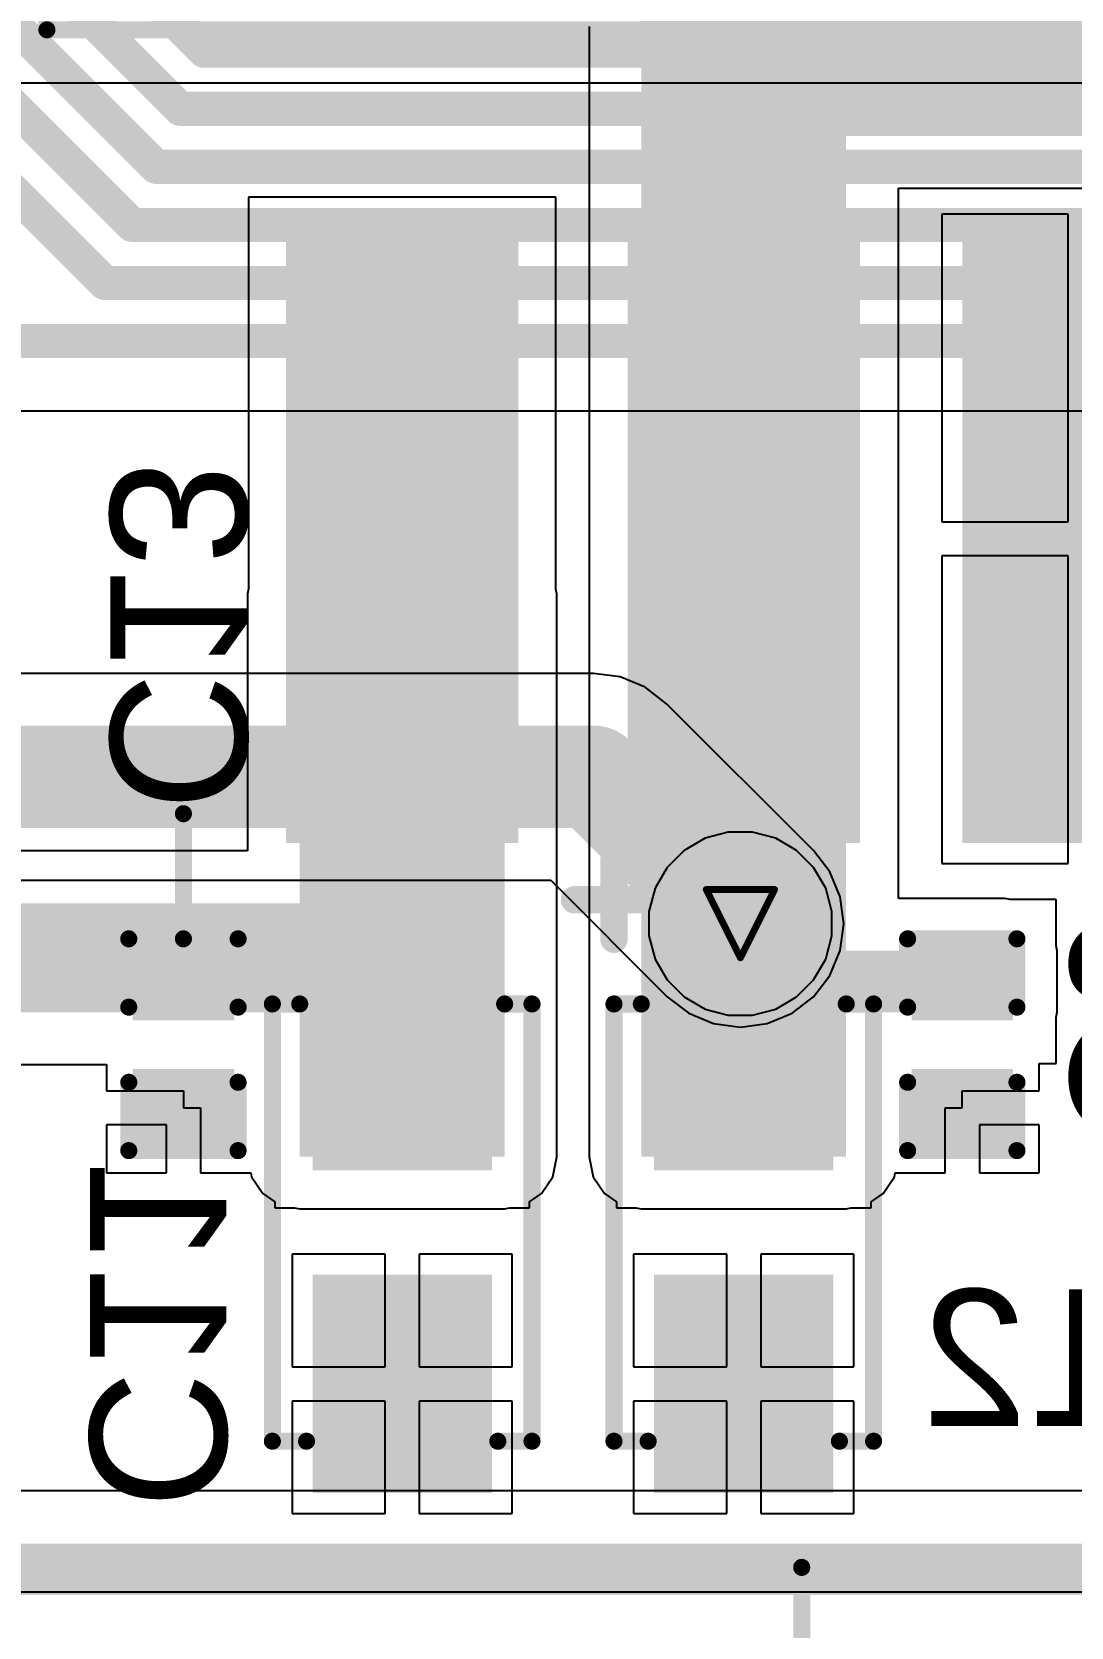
# Model space of a CAD drawing. Header units: inches. Extents: x -21 to 276, y -5 to 220.
# Drawn here: x 22.35 to 30.08, y 35.84 to 47.7 of the extents above; entities that cross this region are included whole.
import ezdxf

# ---------------------------------------------------------------- set-up
doc = ezdxf.new("R2010")
doc.units = ezdxf.units.IN
for name, color, linetype in [('Bottom Layer', 5, 'Continuous'), ('Bottom Overlay', 54, 'Continuous'), ('Bottom Paste', 16, 'Continuous'), ('Bottom Solder', 6, 'Continuous'), ('Drill Drawing', 1, 'Continuous'), ('Ground', 16, 'Continuous'), ('Power + Signal', 76, 'Continuous'), ('Top Layer', 1, 'Continuous'), ('Top Solder', 216, 'Continuous'), ('Via Holes', 16, 'Continuous')]:
    doc.layers.add(name, color=color, linetype=linetype)
doc.styles.add('Arial', font='', dxfattribs={"height": 0.2})
doc.styles.get('Arial').set_extended_font_data('Arial')

# ---------------------------------------------------------------- blocks, each defined once
blk = doc.blocks.new('C____A_B_21')
at = {"layer": 'Bottom Layer'}
for points in [[(-1.90999999, 0.56500014), (-0.4900002899999999, 0.56500014), (-0.4900002899999999, -0.56500014), (-1.90999999, -0.56500014)], [(0.4900002899999999, 0.56500014), (1.90999999, 0.56500014), (1.90999999, -0.56500014), (0.4900002899999999, -0.56500014)]]:
    blk.add_hatch(color=5, dxfattribs=at).paths.add_polyline_path(points)
at = {"layer": 'Bottom Paste'}
for points in [[(-1.90999999, 0.56500014), (-0.4900002899999999, 0.56500014), (-0.4900002899999999, -0.56500014), (-1.90999999, -0.56500014)], [(0.4900002899999999, 0.56500014), (1.90999999, 0.56500014), (1.90999999, -0.56500014), (0.4900002899999999, -0.56500014)]]:
    blk.add_hatch(color=16, dxfattribs=at).paths.add_polyline_path(points)
at = {"layer": 'Bottom Solder'}
for points in [[(-2.01159999, 0.6666001399999999), (-0.38840029, 0.6666001399999999), (-0.38840029, -0.6666001399999999), (-2.01159999, -0.6666001399999999)], [(0.38840029, 0.6666001399999999), (2.01159999, 0.6666001399999999), (2.01159999, -0.6666001399999999), (0.38840029, -0.6666001399999999)]]:
    blk.add_hatch(color=6, dxfattribs=at).paths.add_polyline_path(points)
at = {"layer": 'Bottom Overlay'}
for points in [[(-1.6256, 0.7619999999999999, 0.127, 0.127, 0), (-1.6256, 0.9652, 0.127, 0.127, 0)], [(1.6256, 0.9652, 0.127, 0.127, 0), (-1.6256, 0.9652, 0.127, 0.127, 0)], [(1.6256, 0.7111999999999999, 0.127, 0.127, 0), (1.6256, 0.9652, 0.127, 0.127, 0)], [(-2.41920014, -0.3253993999999999, 0.1999996, 0.1999996, 0), (-2.41920014, 0.2745994, 0.1999996, 0.1999996, 0)], [(-2.11920074, -0.0254, 0.1999996, 0.1999996, 0), (-2.71920208, -0.0254, 0.1999996, 0.1999996, 0)], [(-1.6256, -0.9652, 0.127, 0.127, 0), (-1.6256, -0.7619999999999999, 0.127, 0.127, 0)], [(1.6256, -0.9652, 0.127, 0.127, 0), (1.6256, -0.7111999999999999, 0.127, 0.127, 0)], [(1.6256, -0.9652, 0.127, 0.127, 0), (-1.6256, -0.9652, 0.127, 0.127, 0)]]:
    blk.add_lwpolyline(points, format="xyseb", dxfattribs=at)
for points in [[(-1.65735, 0.9652, 0.0635, 0.0635, 1), (-1.59385, 0.9652, 0.0635, 0.0635, 1)], [(-1.65735, 0.9652, 0.0635, 0.0635, 1), (-1.59385, 0.9652, 0.0635, 0.0635, 1)], [(1.59385, 0.9652, 0.0635, 0.0635, 1), (1.65735, 0.9652, 0.0635, 0.0635, 1)], [(1.59385, 0.9652, 0.0635, 0.0635, 1), (1.65735, 0.9652, 0.0635, 0.0635, 1)], [(-1.65735, 0.7619999999999999, 0.0635, 0.0635, 1), (-1.59385, 0.7619999999999999, 0.0635, 0.0635, 1)], [(1.59385, 0.7111999999999999, 0.0635, 0.0635, 1), (1.65735, 0.7111999999999999, 0.0635, 0.0635, 1)], [(-2.46920004, 0.2745994, 0.0999998, 0.0999998, 1), (-2.36920024, 0.2745994, 0.0999998, 0.0999998, 1)], [(-2.76920198, -0.0254, 0.0999998, 0.0999998, 1), (-2.66920218, -0.0254, 0.0999998, 0.0999998, 1)], [(-2.16920064, -0.0254, 0.0999998, 0.0999998, 1), (-2.06920084, -0.0254, 0.0999998, 0.0999998, 1)], [(-2.46920004, -0.3253993999999999, 0.0999998, 0.0999998, 1), (-2.36920024, -0.3253993999999999, 0.0999998, 0.0999998, 1)], [(-1.65735, -0.7619999999999999, 0.0635, 0.0635, 1), (-1.59385, -0.7619999999999999, 0.0635, 0.0635, 1)], [(1.59385, -0.7111999999999999, 0.0635, 0.0635, 1), (1.65735, -0.7111999999999999, 0.0635, 0.0635, 1)], [(-1.65735, -0.9652, 0.0635, 0.0635, 1), (-1.59385, -0.9652, 0.0635, 0.0635, 1)], [(-1.65735, -0.9652, 0.0635, 0.0635, 1), (-1.59385, -0.9652, 0.0635, 0.0635, 1)], [(1.59385, -0.9652, 0.0635, 0.0635, 1), (1.65735, -0.9652, 0.0635, 0.0635, 1)], [(1.59385, -0.9652, 0.0635, 0.0635, 1), (1.65735, -0.9652, 0.0635, 0.0635, 1)]]:
    blk.add_lwpolyline(points, format="xyseb", close=True, dxfattribs=at)
blk = doc.blocks.new('TO263_3__B_64')
at = {"layer": 'Bottom Layer'}
for points in [[(-3.3528, 6.731), (-1.7272, 6.731), (-1.7272, 2.413), (-3.3528, 2.413)], [(-0.7619999999999999, 6.731), (0.7619999999999999, 6.731), (0.7619999999999999, 2.413), (-0.7619999999999999, 2.413)], [(1.778, 6.731), (3.302, 6.731), (3.302, 2.413), (1.778, 2.413)]]:
    blk.add_hatch(color=5, dxfattribs=at).paths.add_polyline_path(points)
at = {"layer": 'Bottom Paste'}
for points in [[(-3.3528, 6.731), (-1.7272, 6.731), (-1.7272, 2.413), (-3.3528, 2.413)], [(-0.7619999999999999, 6.731), (0.7619999999999999, 6.731), (0.7619999999999999, 2.413), (-0.7619999999999999, 2.413)], [(1.778, 6.731), (3.302, 6.731), (3.302, 2.413), (1.778, 2.413)]]:
    blk.add_hatch(color=16, dxfattribs=at).paths.add_polyline_path(points)
at = {"layer": 'Bottom Solder'}
for points in [[(-3.4544, 6.8326), (-1.6256, 6.8326), (-1.6256, 2.3114), (-3.4544, 2.3114)], [(-0.8636, 6.8326), (0.8636, 6.8326), (0.8636, 2.3114), (-0.8636, 2.3114)], [(1.6764, 6.8326), (3.4036, 6.8326), (3.4036, 2.3114), (1.6764, 2.3114)]]:
    blk.add_hatch(color=6, dxfattribs=at).paths.add_polyline_path(points)
at = {"layer": 'Bottom Overlay'}
for points in [[(5.1816, 0.7874, 0.127, 0.127, 0), (-5.206999999999999, 0.7874, 0.127, 0.127, 0)], [(5.1816, 0.7874, 0.127, 0.127, 0), (5.1816, 0.5841999999999999, 0.127, 0.127, 0)]]:
    blk.add_lwpolyline(points, format="xyseb", dxfattribs=at)
blk.add_lwpolyline([(5.14985, 0.7874, 0.0635, 0.0635, 1), (5.213349999999999, 0.7874, 0.0635, 0.0635, 1)], format="xyseb", close=True, dxfattribs=at)
blk.add_lwpolyline([(5.14985, 0.7874, 0.0635, 0.0635, 1), (5.213349999999999, 0.7874, 0.0635, 0.0635, 1)], format="xyseb", close=True, dxfattribs=at)
blk = doc.blocks.new('C___0402_B_179')
at = {"layer": 'Bottom Layer'}
for points in [[(-0.2413, 0.3175), (-0.2412999999999999, -0.3175), (-0.6985, -0.3175), (-0.6985, 0.3175)], [(0.6985, 0.3175), (0.6985, -0.3175), (0.2413, -0.3175), (0.2412999999999999, 0.3175)]]:
    blk.add_hatch(color=5, dxfattribs=at).paths.add_polyline_path(points)
at = {"layer": 'Bottom Paste'}
for points in [[(-0.2413, 0.3175), (-0.2412999999999999, -0.3175), (-0.6985, -0.3175), (-0.6985, 0.3175)], [(0.6985, 0.3175), (0.6985, -0.3175), (0.2413, -0.3175), (0.2412999999999999, 0.3175)]]:
    blk.add_hatch(color=16, dxfattribs=at).paths.add_polyline_path(points)
at = {"layer": 'Bottom Solder'}
for points in [[(-0.18130012, 0.37749988), (-0.18130012, -0.37749988), (-0.7584998799999999, -0.37749988), (-0.7584998799999999, 0.37749988)], [(0.7584998799999999, 0.37749988), (0.7584998799999999, -0.37749988), (0.18130012, -0.37749988), (0.18130012, 0.37749988)]]:
    blk.add_hatch(color=6, dxfattribs=at).paths.add_polyline_path(points)
at = {"layer": 'Bottom Overlay'}
for points in [[(-0.7874, 0.4064, 0.127, 0.127, 0), (-0.7874, -0.4064, 0.127, 0.127, 0)], [(-0.7874, 0.4064, 0.127, 0.127, 0), (-0.2794, 0.4064, 0.127, 0.127, 0)], [(0.2794, 0.4064, 0.127, 0.127, 0), (0.7874, 0.4064, 0.127, 0.127, 0)], [(0.7874, 0.4064, 0.127, 0.127, 0), (0.7874, -0.4064, 0.127, 0.127, 0)], [(-0.7874, -0.4064, 0.127, 0.127, 0), (-0.2794, -0.4064, 0.127, 0.127, 0)], [(0.2794, -0.4064, 0.127, 0.127, 0), (0.7874, -0.4064, 0.127, 0.127, 0)]]:
    blk.add_lwpolyline(points, format="xyseb", dxfattribs=at)
for points in [[(-0.8191499999999999, 0.4064, 0.0635, 0.0635, 1), (-0.7556499999999999, 0.4064, 0.0635, 0.0635, 1)], [(-0.8191499999999999, 0.4064, 0.0635, 0.0635, 1), (-0.7556499999999999, 0.4064, 0.0635, 0.0635, 1)], [(-0.31115, 0.4064, 0.0635, 0.0635, 1), (-0.24765, 0.4064, 0.0635, 0.0635, 1)], [(0.24765, 0.4064, 0.0635, 0.0635, 1), (0.31115, 0.4064, 0.0635, 0.0635, 1)], [(0.7556499999999999, 0.4064, 0.0635, 0.0635, 1), (0.8191499999999999, 0.4064, 0.0635, 0.0635, 1)], [(0.7556499999999999, 0.4064, 0.0635, 0.0635, 1), (0.8191499999999999, 0.4064, 0.0635, 0.0635, 1)], [(-0.8191499999999999, -0.4064, 0.0635, 0.0635, 1), (-0.7556499999999999, -0.4064, 0.0635, 0.0635, 1)], [(-0.8191499999999999, -0.4064, 0.0635, 0.0635, 1), (-0.7556499999999999, -0.4064, 0.0635, 0.0635, 1)], [(-0.31115, -0.4064, 0.0635, 0.0635, 1), (-0.24765, -0.4064, 0.0635, 0.0635, 1)], [(0.24765, -0.4064, 0.0635, 0.0635, 1), (0.31115, -0.4064, 0.0635, 0.0635, 1)], [(0.7556499999999999, -0.4064, 0.0635, 0.0635, 1), (0.8191499999999999, -0.4064, 0.0635, 0.0635, 1)], [(0.7556499999999999, -0.4064, 0.0635, 0.0635, 1), (0.8191499999999999, -0.4064, 0.0635, 0.0635, 1)]]:
    blk.add_lwpolyline(points, format="xyseb", close=True, dxfattribs=at)
blk = doc.blocks.new('C____A_B_180')
at = {"layer": 'Bottom Layer'}
for points in [[(-1.90999999, 0.56500014), (-0.4900002899999999, 0.56500014), (-0.4900002899999999, -0.56500014), (-1.90999999, -0.56500014)], [(0.4900002899999999, 0.56500014), (1.90999999, 0.56500014), (1.90999999, -0.56500014), (0.4900002899999999, -0.56500014)]]:
    blk.add_hatch(color=5, dxfattribs=at).paths.add_polyline_path(points)
at = {"layer": 'Bottom Paste'}
for points in [[(-1.90999999, 0.56500014), (-0.4900002899999999, 0.56500014), (-0.4900002899999999, -0.56500014), (-1.90999999, -0.56500014)], [(0.4900002899999999, 0.56500014), (1.90999999, 0.56500014), (1.90999999, -0.56500014), (0.4900002899999999, -0.56500014)]]:
    blk.add_hatch(color=16, dxfattribs=at).paths.add_polyline_path(points)
at = {"layer": 'Bottom Solder'}
for points in [[(-2.01159999, 0.6666001399999999), (-0.38840029, 0.6666001399999999), (-0.38840029, -0.6666001399999999), (-2.01159999, -0.6666001399999999)], [(0.38840029, 0.6666001399999999), (2.01159999, 0.6666001399999999), (2.01159999, -0.6666001399999999), (0.38840029, -0.6666001399999999)]]:
    blk.add_hatch(color=6, dxfattribs=at).paths.add_polyline_path(points)
at = {"layer": 'Bottom Overlay'}
for points in [[(1.6256, 0.9652, 0.127, 0.127, 0), (-1.6256, 0.9652, 0.127, 0.127, 0)], [(-1.6256, 0.7619999999999999, 0.127, 0.127, 0), (-1.6256, 0.9652, 0.127, 0.127, 0)], [(1.6256, 0.7111999999999999, 0.127, 0.127, 0), (1.6256, 0.9652, 0.127, 0.127, 0)], [(-1.6256, -0.9652, 0.127, 0.127, 0), (-1.6256, -0.7619999999999999, 0.127, 0.127, 0)], [(1.6256, -0.9652, 0.127, 0.127, 0), (1.6256, -0.7111999999999999, 0.127, 0.127, 0)], [(1.6256, -0.9652, 0.127, 0.127, 0), (-1.6256, -0.9652, 0.127, 0.127, 0)]]:
    blk.add_lwpolyline(points, format="xyseb", dxfattribs=at)
for points in [[(-1.65735, 0.9652, 0.0635, 0.0635, 1), (-1.59385, 0.9652, 0.0635, 0.0635, 1)], [(-1.65735, 0.9652, 0.0635, 0.0635, 1), (-1.59385, 0.9652, 0.0635, 0.0635, 1)], [(1.59385, 0.9652, 0.0635, 0.0635, 1), (1.65735, 0.9652, 0.0635, 0.0635, 1)], [(1.59385, 0.9652, 0.0635, 0.0635, 1), (1.65735, 0.9652, 0.0635, 0.0635, 1)], [(-1.65735, 0.7619999999999999, 0.0635, 0.0635, 1), (-1.59385, 0.7619999999999999, 0.0635, 0.0635, 1)], [(1.59385, 0.7111999999999999, 0.0635, 0.0635, 1), (1.65735, 0.7111999999999999, 0.0635, 0.0635, 1)], [(-1.65735, -0.7619999999999999, 0.0635, 0.0635, 1), (-1.59385, -0.7619999999999999, 0.0635, 0.0635, 1)], [(1.59385, -0.7111999999999999, 0.0635, 0.0635, 1), (1.65735, -0.7111999999999999, 0.0635, 0.0635, 1)], [(-1.65735, -0.9652, 0.0635, 0.0635, 1), (-1.59385, -0.9652, 0.0635, 0.0635, 1)], [(-1.65735, -0.9652, 0.0635, 0.0635, 1), (-1.59385, -0.9652, 0.0635, 0.0635, 1)], [(1.59385, -0.9652, 0.0635, 0.0635, 1), (1.65735, -0.9652, 0.0635, 0.0635, 1)], [(1.59385, -0.9652, 0.0635, 0.0635, 1), (1.65735, -0.9652, 0.0635, 0.0635, 1)]]:
    blk.add_lwpolyline(points, format="xyseb", close=True, dxfattribs=at)
blk = doc.blocks.new('C___0402_B_182')
at = {"layer": 'Bottom Layer'}
for points in [[(-0.2413, 0.3175), (-0.2412999999999999, -0.3175), (-0.6985, -0.3175), (-0.6985, 0.3175)], [(0.6985, 0.3175), (0.6985, -0.3175), (0.2413, -0.3175), (0.2412999999999999, 0.3175)]]:
    blk.add_hatch(color=5, dxfattribs=at).paths.add_polyline_path(points)
at = {"layer": 'Bottom Paste'}
for points in [[(-0.2413, 0.3175), (-0.2412999999999999, -0.3175), (-0.6985, -0.3175), (-0.6985, 0.3175)], [(0.6985, 0.3175), (0.6985, -0.3175), (0.2413, -0.3175), (0.2412999999999999, 0.3175)]]:
    blk.add_hatch(color=16, dxfattribs=at).paths.add_polyline_path(points)
at = {"layer": 'Bottom Solder'}
for points in [[(-0.18130012, 0.37749988), (-0.18130012, -0.37749988), (-0.7584998799999999, -0.37749988), (-0.7584998799999999, 0.37749988)], [(0.7584998799999999, 0.37749988), (0.7584998799999999, -0.37749988), (0.18130012, -0.37749988), (0.18130012, 0.37749988)]]:
    blk.add_hatch(color=6, dxfattribs=at).paths.add_polyline_path(points)
at = {"layer": 'Bottom Overlay'}
for points in [[(-0.7874, 0.4064, 0.127, 0.127, 0), (-0.2794, 0.4064, 0.127, 0.127, 0)], [(-0.7874, 0.4064, 0.127, 0.127, 0), (-0.7874, -0.4064, 0.127, 0.127, 0)], [(0.2794, 0.4064, 0.127, 0.127, 0), (0.7874, 0.4064, 0.127, 0.127, 0)], [(0.7874, 0.4064, 0.127, 0.127, 0), (0.7874, -0.4064, 0.127, 0.127, 0)], [(-0.7874, -0.4064, 0.127, 0.127, 0), (-0.2794, -0.4064, 0.127, 0.127, 0)], [(0.2794, -0.4064, 0.127, 0.127, 0), (0.7874, -0.4064, 0.127, 0.127, 0)]]:
    blk.add_lwpolyline(points, format="xyseb", dxfattribs=at)
for points in [[(-0.8191499999999999, 0.4064, 0.0635, 0.0635, 1), (-0.7556499999999999, 0.4064, 0.0635, 0.0635, 1)], [(-0.8191499999999999, 0.4064, 0.0635, 0.0635, 1), (-0.7556499999999999, 0.4064, 0.0635, 0.0635, 1)], [(-0.31115, 0.4064, 0.0635, 0.0635, 1), (-0.24765, 0.4064, 0.0635, 0.0635, 1)], [(0.24765, 0.4064, 0.0635, 0.0635, 1), (0.31115, 0.4064, 0.0635, 0.0635, 1)], [(0.7556499999999999, 0.4064, 0.0635, 0.0635, 1), (0.8191499999999999, 0.4064, 0.0635, 0.0635, 1)], [(0.7556499999999999, 0.4064, 0.0635, 0.0635, 1), (0.8191499999999999, 0.4064, 0.0635, 0.0635, 1)], [(-0.8191499999999999, -0.4064, 0.0635, 0.0635, 1), (-0.7556499999999999, -0.4064, 0.0635, 0.0635, 1)], [(-0.8191499999999999, -0.4064, 0.0635, 0.0635, 1), (-0.7556499999999999, -0.4064, 0.0635, 0.0635, 1)], [(-0.31115, -0.4064, 0.0635, 0.0635, 1), (-0.24765, -0.4064, 0.0635, 0.0635, 1)], [(0.24765, -0.4064, 0.0635, 0.0635, 1), (0.31115, -0.4064, 0.0635, 0.0635, 1)], [(0.7556499999999999, -0.4064, 0.0635, 0.0635, 1), (0.8191499999999999, -0.4064, 0.0635, 0.0635, 1)], [(0.7556499999999999, -0.4064, 0.0635, 0.0635, 1), (0.8191499999999999, -0.4064, 0.0635, 0.0635, 1)]]:
    blk.add_lwpolyline(points, format="xyseb", close=True, dxfattribs=at)
blk = doc.blocks.new('PSPMAA1040_100M_ANP_B_198')
at = {"layer": 'Bottom Overlay'}
for points in [[(-5.384799999999999, 5.0292, 0.127, 0.127, 0), (5.6388, 5.0292, 0.127, 0.127, 0)], [(5.63880508, 2.3368, 0.127, 0.127, 0), (5.63880508, 5.0292, 0.127, 0.127, 0)]]:
    blk.add_lwpolyline(points, format="xyseb", dxfattribs=at)
for points in [[(5.60705, 5.0292, 0.0635, 0.0635, 1), (5.67055, 5.0292, 0.0635, 0.0635, 1)], [(5.60705508, 5.0292, 0.0635, 0.0635, 1), (5.67055508, 5.0292, 0.0635, 0.0635, 1)]]:
    blk.add_lwpolyline(points, format="xyseb", close=True, dxfattribs=at)

msp = doc.modelspace()

# ---------------------------------------------------------------- hatches: boundary and pattern name
at = {"layer": 'Bottom Layer'}
for points in [[(26.88436584, 39.33940062), (28.40738032, 39.33940062), (28.40738032, 51.14479737999999), (26.88436584, 51.14479737999999)], [(27.64636584, 47.31588708), (33.23436584, 47.31588708), (33.23436584, 49.39635028), (27.64636584, 49.39635028)], [(27.65906584, 46.92935241999999), (58.69213051999999, 46.92935241999999), (58.69213051999999, 48.20919746), (27.65906584, 48.20919746)], [(24.34436584, 39.33940062), (25.86738032, 39.33940062), (25.86738032, 43.52373058), (24.34436584, 43.52373058)], [(25.67136598, 41.2243016), (16.5206807, 41.2243016), (16.5206807, 40.41329991999999), (25.67136598, 40.41329991999999)], [(27.64636584, 40.41329991999999), (29.58848032, 40.41329991999999), (29.58848032, 40.87049991999999), (27.64636584, 40.87049991999999)]]:
    msp.add_hatch(color=5, dxfattribs=at).paths.add_polyline_path(points)
h = msp.add_hatch(color=5, dxfattribs=at)
edge = h.paths.add_edge_path()
edge.add_arc((27.62096584, 41.07204891999999), 0.2999994, 0, 360)
at = {"layer": 'Bottom Solder'}
h = msp.add_hatch(color=6, dxfattribs=at)
edge = h.paths.add_edge_path()
edge.add_arc((27.62096584, 41.07204891999999), 0.4015993999999999, 0, 360)
at = {"layer": 'Ground'}
h = msp.add_hatch(color=16, dxfattribs=at)
edge = h.paths.add_edge_path()
edge.add_arc((27.62096584, 41.07204891999999), 0.2999994, 0, 360)
at = {"layer": 'Power + Signal'}
h = msp.add_hatch(color=76, dxfattribs=at)
edge = h.paths.add_edge_path()
edge.add_arc((27.62096584, 41.07204891999999), 0.2999994, 0, 360)
at = {"layer": 'Top Layer'}
h = msp.add_hatch(color=1, dxfattribs=at)
edge = h.paths.add_edge_path()
edge.add_arc((27.62096584, 41.07204891999999), 0.2999994, 0, 360)
at = {"layer": 'Top Solder'}
h = msp.add_hatch(color=216, dxfattribs=at)
edge = h.paths.add_edge_path()
edge.add_arc((27.62096584, 41.07204891999999), 0.4015993999999999, 0, 360)
at = {"layer": 'Via Holes'}
h = msp.add_hatch(color=7, dxfattribs=at)
edge = h.paths.add_edge_path()
edge.add_arc((27.62096584, 41.07204891999999), 0.1499997, 0, 360)

# ---------------------------------------------------------------- linework, layer by layer
at = {"layer": 'Bottom Layer'}
for p, q in [((26.49590078, 47.74369928), (26.49590078, 39.33940062)), ((28.79584538, 41.25896497999999), (28.79584538, 46.54088735999999)), ((28.79584538, 46.54088735999999), (57.70133494, 46.54088735999999)), ((26.24936584, 46.47369928), (23.96336584, 46.47369928)), ((23.96336584, 46.47369928), (23.96336584, 43.56126162)), ((26.24936584, 43.55630608), (26.24936584, 46.47369928)), ((30.05939632, 46.34669928), (29.11956584, 46.34669928)), ((29.11956584, 46.34669928), (29.11956584, 44.06068912)), ((30.05939632, 44.06068912), (30.05939632, 46.34669928)), ((29.11956584, 44.06068912), (30.05939632, 44.06068912)), ((30.05939632, 43.80668911999999), (29.11956584, 43.80668911999999)), ((29.11956584, 43.80668911999999), (29.11956584, 41.52069928)), ((30.05939632, 41.52069928), (30.05939632, 43.80668911999999)), ((23.96336584, 43.56126162), (23.95590078, 43.52373312)), ((26.25584538, 43.52373312), (26.24936584, 43.55630608)), ((23.95590078, 43.52373312), (23.95590078, 41.61276666)), ((26.25584538, 39.33940062), (26.25584538, 43.52373312)), ((23.95590078, 41.61276666), (19.61836564, 41.61276666)), ((29.11956584, 41.52069928), (30.05939632, 41.52069928)), ((29.58848032, 41.25896497999999), (28.79584538, 41.25896497999999)), ((29.62600882, 41.25149992), (29.58848032, 41.25896497999999)), ((29.96948032, 41.25149992), (29.62600882, 41.25149992)), ((29.96948032, 40.90802841999999), (29.96948032, 41.25149992)), ((29.97694538, 40.87049991999999), (29.96948032, 40.90802841999999)), ((29.97694538, 40.41329991999999), (29.97694538, 40.87049991999999)), ((29.96948032, 40.37577142), (29.97694538, 40.41329991999999)), ((29.96948032, 40.03229992), (29.96948032, 40.37577142)), ((22.18217814, 40.02483231999999), (22.90828032, 40.02483231999999)), ((22.90828032, 40.02483231999999), (22.90828032, 39.82909992)), ((29.84248032, 39.82909992), (29.84248032, 40.03229992)), ((29.84248032, 40.03229992), (29.96948032, 40.03229992)), ((22.90828032, 39.82909992), (23.47978032, 39.82909992)), ((23.47978032, 39.82909992), (23.47978032, 39.70209992)), ((29.27098032, 39.70209992), (29.27098032, 39.82909992)), ((29.27098032, 39.82909992), (29.84248032, 39.82909992)), ((23.47978032, 39.70209992), (23.60678032, 39.70209992)), ((23.60678032, 39.70209992), (23.60678032, 39.21949992)), ((29.14398032, 39.21949992), (29.14398032, 39.70209992)), ((29.14398032, 39.70209992), (29.27098032, 39.70209992)), ((23.35278032, 39.57509992), (22.90828032, 39.57509992)), ((22.90828032, 39.57509992), (22.90828032, 39.21949992)), ((23.35278032, 39.21949992), (23.35278032, 39.57509992)), ((29.84248032, 39.57509992), (29.39798032, 39.57509992)), ((29.39798032, 39.57509992), (29.39798032, 39.21949992)), ((29.84248032, 39.21949992), (29.84248032, 39.57509992)), ((26.2262747, 39.19074204), (26.25584538, 39.33940062)), ((26.49590078, 39.33940062), (26.52547146, 39.19074204)), ((22.90828032, 39.21949992), (23.35278032, 39.21949992)), ((23.60678032, 39.21949992), (23.97975138, 39.21949992)), ((23.97975138, 39.21949992), (23.98547146, 39.19074204)), ((23.98547146, 39.19074204), (24.06968008, 39.06471486)), ((26.14206608, 39.06471486), (26.2262747, 39.19074204)), ((26.52547146, 39.19074204), (26.60968008, 39.06471486)), ((28.68206608, 39.06471486), (28.7662747, 39.19074204)), ((28.7662747, 39.19074204), (28.77199478, 39.21949992)), ((28.77199478, 39.21949992), (29.14398032, 39.21949992)), ((29.39798032, 39.21949992), (29.84248032, 39.21949992)), ((24.06968008, 39.06471486), (24.1603657, 39.00412061999999)), ((26.05236598, 39.00477848), (26.14206608, 39.06471486)), ((26.60968008, 39.06471486), (26.7003657, 39.00412061999999)), ((28.59236598, 39.00477848), (28.68206608, 39.06471486)), ((24.1603657, 39.00412061999999), (24.1603657, 38.95840316)), ((24.1603657, 38.95840316), (24.30682464, 38.95840316)), ((24.30682464, 38.95840316), (24.34436584, 38.95093556)), ((24.34436584, 38.95093556), (25.86738032, 38.95093556)), ((25.86738032, 38.95093556), (25.90492152, 38.95840316)), ((25.90492152, 38.95840316), (26.05236598, 38.95840316)), ((26.05236598, 38.95840316), (26.05236598, 39.00477848)), ((26.7003657, 39.00412061999999), (26.7003657, 38.95840316)), ((26.7003657, 38.95840316), (26.84682464, 38.95840316)), ((26.84682464, 38.95840316), (26.88436584, 38.95093556)), ((26.88436584, 38.95093556), (28.40738032, 38.95093556)), ((28.40738032, 38.95093556), (28.44492152, 38.95840316)), ((28.44492152, 38.95840316), (28.59236598, 38.95840316)), ((28.59236598, 38.95840316), (28.59236598, 39.00477848)), ((24.97938362, 38.61340004), (24.2873657, 38.61340004)), ((24.2873657, 38.61340004), (24.2873657, 37.77641416)), ((24.97938362, 37.77641416), (24.97938362, 38.61340004)), ((25.92536598, 38.61340004), (25.23338362, 38.61340004)), ((25.23338362, 38.61340004), (25.23338362, 37.77641416)), ((25.92536598, 37.77641416), (25.92536598, 38.61340004)), ((27.51938362, 38.61340004), (26.8273657, 38.61340004)), ((26.8273657, 38.61340004), (26.8273657, 37.77641416)), ((27.51938362, 37.77641416), (27.51938362, 38.61340004)), ((28.46536598, 38.61340004), (27.77338362, 38.61340004)), ((27.77338362, 38.61340004), (27.77338362, 37.77641416)), ((28.46536598, 37.77641416), (28.46536598, 38.61340004)), ((24.2873657, 37.77641416), (24.97938362, 37.77641416)), ((25.23338362, 37.77641416), (25.92536598, 37.77641416)), ((26.8273657, 37.77641416), (27.51938362, 37.77641416)), ((27.77338362, 37.77641416), (28.46536598, 37.77641416)), ((24.97938362, 37.52241416), (24.2873657, 37.52241416)), ((24.2873657, 37.52241416), (24.2873657, 36.68540288)), ((24.97938362, 36.68540288), (24.97938362, 37.52241416)), ((25.92536598, 37.52241416), (25.23338362, 37.52241416)), ((25.23338362, 37.52241416), (25.23338362, 36.68540288)), ((25.92536598, 36.68540288), (25.92536598, 37.52241416)), ((27.51938362, 37.52241416), (26.8273657, 37.52241416)), ((26.8273657, 37.52241416), (26.8273657, 36.68540288)), ((27.51938362, 36.68540288), (27.51938362, 37.52241416)), ((28.46536598, 37.52241416), (27.77338362, 37.52241416)), ((27.77338362, 37.52241416), (27.77338362, 36.68540288)), ((28.46536598, 36.68540288), (28.46536598, 37.52241416)), ((24.2873657, 36.68540288), (24.97938362, 36.68540288)), ((25.23338362, 36.68540288), (25.92536598, 36.68540288)), ((26.8273657, 36.68540288), (27.51938362, 36.68540288)), ((27.77338362, 36.68540288), (28.46536598, 36.68540288)), ((53.9758128, 36.10086506), (14.51954424, 36.10086506))]:
    msp.add_line(p, q, dxfattribs=at)
at = {"layer": 'Bottom Overlay'}
for points in [[(23.47978032, 40.95939992, 0.127, 0.127, 0), (23.47978032, 41.88973588, 0.127, 0.127, 0)], [(26.68116584, 40.95596584, 0.2032, 0.2032, 0), (26.68116584, 41.54320368, 0.2032, 0.2032, 0)], [(26.38754691999999, 41.24958476, 0.2032, 0.2032, 0), (26.97478476, 41.24958476, 0.2032, 0.2032, 0)]]:
    msp.add_lwpolyline(points, format="xyseb", dxfattribs=at)
for points in [[(23.44803032, 41.88973588, 0.0635, 0.0635, 1), (23.51153032, 41.88973588, 0.0635, 0.0635, 1)], [(26.63036584, 41.54320368, 0.1016, 0.1016, 1), (26.73196584, 41.54320368, 0.1016, 0.1016, 1)], [(26.33674692, 41.24958476, 0.1016, 0.1016, 1), (26.43834692, 41.24958476, 0.1016, 0.1016, 1)], [(26.92398476, 41.24958476, 0.1016, 0.1016, 1), (27.02558476, 41.24958476, 0.1016, 0.1016, 1)], [(26.63036584, 40.95596584, 0.1016, 0.1016, 1), (26.73196584, 40.95596584, 0.1016, 0.1016, 1)], [(23.44803032, 40.95939992, 0.0635, 0.0635, 1), (23.51153032, 40.95939992, 0.0635, 0.0635, 1)]]:
    msp.add_lwpolyline(points, format="xyseb", close=True, dxfattribs=at)
at = {"layer": 'Drill Drawing'}
for points in [[(27.36696584, 41.32604892, 0.0508, 0.0508, 0), (27.87496584, 41.32604892, 0.0508, 0.0508, 0)], [(27.36696584, 41.32604892, 0.0508, 0.0508, 0), (27.62096584, 40.81804892, 0.0508, 0.0508, 0)], [(27.62096584, 40.81804892, 0.0508, 0.0508, 0), (27.87496584, 41.32604892, 0.0508, 0.0508, 0)]]:
    msp.add_lwpolyline(points, format="xyseb", dxfattribs=at)
for points in [[(27.35426584, 41.32604892, 0.0254, 0.0254, 1), (27.37966584, 41.32604892, 0.0254, 0.0254, 1)], [(27.35426584, 41.32604892, 0.0254, 0.0254, 1), (27.37966584, 41.32604892, 0.0254, 0.0254, 1)], [(27.86226584, 41.32604892, 0.0254, 0.0254, 1), (27.88766584, 41.32604892, 0.0254, 0.0254, 1)], [(27.86226584, 41.32604892, 0.0254, 0.0254, 1), (27.88766584, 41.32604892, 0.0254, 0.0254, 1)], [(27.60826584, 40.81804892, 0.0254, 0.0254, 1), (27.63366584, 40.81804892, 0.0254, 0.0254, 1)], [(27.60826584, 40.81804892, 0.0254, 0.0254, 1), (27.63366584, 40.81804892, 0.0254, 0.0254, 1)]]:
    msp.add_lwpolyline(points, format="xyseb", close=True, dxfattribs=at)
at = {"layer": 'Ground'}
for p, q in [((27.53131146, 41.75304832), (27.35810886, 41.70663998)), ((27.71062022, 41.75304832), (27.53131146, 41.75304832)), ((27.88382282, 41.70663998), (27.71062022, 41.75304832)), ((27.35810886, 41.70663998), (27.20282088, 41.61698559999999)), ((28.0391108, 41.61698559999999), (27.88382282, 41.70663998)), ((27.20282088, 41.61698559999999), (27.07602916, 41.49019387999999)), ((28.16590252, 41.49019387999999), (28.0391108, 41.61698559999999)), ((27.07602916, 41.49019387999999), (26.98637477999999, 41.3349059)), ((28.2555569, 41.3349059), (28.16590252, 41.49019387999999)), ((26.98637477999999, 41.3349059), (26.93996644, 41.1617033)), ((28.30196524, 41.1617033), (28.2555569, 41.3349059)), ((26.93996644, 41.1617033), (26.93996644, 40.98239454)), ((28.30196524, 40.98239454), (28.30196524, 41.1617033)), ((26.93996644, 40.98239454), (26.98637477999999, 40.80919194)), ((28.2555569, 40.80919194), (28.30196524, 40.98239454)), ((26.98637477999999, 40.80919194), (27.07602916, 40.65390395999999)), ((28.16590252, 40.65390395999999), (28.2555569, 40.80919194)), ((27.07602916, 40.65390395999999), (27.20282088, 40.52711223999999)), ((28.0391108, 40.52711223999999), (28.16590252, 40.65390395999999)), ((27.20282088, 40.52711223999999), (27.35810886, 40.43745786)), ((27.88382282, 40.43745786), (28.0391108, 40.52711223999999)), ((27.35810886, 40.43745786), (27.53131146, 40.39104952)), ((27.53131146, 40.39104952), (27.71062022, 40.39104952)), ((27.71062022, 40.39104952), (27.88382282, 40.43745786))]:
    msp.add_line(p, q, dxfattribs=at)
at = {"layer": 'Power + Signal'}
for p, q in [((20.35908552, 44.88605957999999), (31.93629122, 44.88605957999999)), ((26.52901476, 42.93257606), (16.36127792, 42.93257606)), ((26.7279374, 42.90638866), (26.52901476, 42.93257606)), ((26.91330406, 42.829607), (26.7279374, 42.90638866)), ((27.07248078, 42.70746602), (26.91330406, 42.829607)), ((28.16443186, 41.61551494), (27.07248078, 42.70746602)), ((28.28657284, 41.45633822), (28.16443186, 41.61551494)), ((28.3633545, 41.27097156), (28.28657284, 41.45633822)), ((16.6796339, 41.39542393999999), (26.21065878, 41.39542393999999)), ((26.21065878, 41.39542393999999), (27.07749982, 40.5285829)), ((28.3895419, 41.07204891999999), (28.3633545, 41.27097156)), ((28.36335196, 40.87312627999999), (28.3895419, 41.07204891999999)), ((28.28657284, 40.68775961999999), (28.36335196, 40.87312627999999)), ((28.16443186, 40.5285829), (28.28657284, 40.68775961999999)), ((27.07749982, 40.5285829), (27.23667654, 40.40644192)), ((28.00525514, 40.40644192), (28.16443186, 40.5285829)), ((27.23667654, 40.40644192), (27.4220432, 40.32966026)), ((27.4220432, 40.32966026), (27.62096584, 40.30347286)), ((27.62096584, 40.30347286), (27.81988848, 40.3296628)), ((27.81988848, 40.3296628), (28.00525514, 40.40644192))]:
    msp.add_line(p, q, dxfattribs=at)
for points in [[(22.1742, 49.02411836, 0.254, 0.254, 0), (23.63530706, 47.56301129999999, 0.254, 0.254, 0)], [(21.7424, 48.84526172, 0.254, 0.254, 0), (23.45645042, 47.1312113, 0.254, 0.254, 0)], [(21.3106, 48.66640508, 0.254, 0.254, 0), (23.27759378, 46.69941129999999, 0.254, 0.254, 0)], [(21.09174852, 48.27459992, 0.254, 0.254, 0), (23.09873714, 46.2676113, 0.254, 0.254, 0)], [(20.88960008, 47.84279992, 0.254, 0.254, 0), (22.8965887, 45.8358113, 0.254, 0.254, 0)], [(23.63530706, 47.56301129999999, 0.254, 0.254, 0), (57.77661291999999, 47.56301129999999, 0.254, 0.254, 0)], [(23.45645042, 47.1312113, 0.254, 0.254, 0), (57.59299124, 47.1312113, 0.254, 0.254, 0)], [(23.27759378, 46.69941129999999, 0.254, 0.254, 0), (57.36438869999999, 46.69941129999999, 0.254, 0.254, 0)], [(23.09873714, 46.2676113, 0.254, 0.254, 0), (57.14732538, 46.2676113, 0.254, 0.254, 0)], [(22.8965887, 45.8358113, 0.254, 0.254, 0), (42.7720125, 45.8358113, 0.254, 0.254, 0)], [(9.16976322, 45.40401129999999, 0.254, 0.254, 0), (42.41358802, 45.40401129999999, 0.254, 0.254, 0)], [(16.36127792, 42.16399999999999, 0.7619999999999999, 0.7619999999999999, 0), (26.52901476, 42.16399999999999, 0.7619999999999999, 0.7619999999999999, 0)], [(26.52901476, 42.16399999999999, 0.7619999999999999, 0.7619999999999999, 0), (27.62096584, 41.07204891999999, 0.7619999999999999, 0.7619999999999999, 0)]]:
    msp.add_lwpolyline(points, format="xyseb", dxfattribs=at)
for points in [[(23.57180706, 47.56301129999999, 0.127, 0.127, 1), (23.69880706, 47.56301129999999, 0.127, 0.127, 1)], [(23.57180706, 47.56301129999999, 0.127, 0.127, 1), (23.69880706, 47.56301129999999, 0.127, 0.127, 1)], [(23.39295042, 47.1312113, 0.127, 0.127, 1), (23.51995042, 47.1312113, 0.127, 0.127, 1)], [(23.39295042, 47.1312113, 0.127, 0.127, 1), (23.51995042, 47.1312113, 0.127, 0.127, 1)], [(23.21409378, 46.69941129999999, 0.127, 0.127, 1), (23.34109378, 46.69941129999999, 0.127, 0.127, 1)], [(23.21409378, 46.69941129999999, 0.127, 0.127, 1), (23.34109378, 46.69941129999999, 0.127, 0.127, 1)], [(23.03523714, 46.2676113, 0.127, 0.127, 1), (23.16223714, 46.2676113, 0.127, 0.127, 1)], [(23.03523714, 46.2676113, 0.127, 0.127, 1), (23.16223714, 46.2676113, 0.127, 0.127, 1)], [(22.8330887, 45.8358113, 0.127, 0.127, 1), (22.9600887, 45.8358113, 0.127, 0.127, 1)], [(22.8330887, 45.8358113, 0.127, 0.127, 1), (22.9600887, 45.8358113, 0.127, 0.127, 1)], [(26.33851476, 42.16399999999999, 0.3809999999999999, 0.3809999999999999, 1), (26.71951476, 42.16399999999999, 0.3809999999999999, 0.3809999999999999, 1)], [(26.33851476, 42.16399999999999, 0.3809999999999999, 0.3809999999999999, 1), (26.71951476, 42.16399999999999, 0.3809999999999999, 0.3809999999999999, 1)], [(27.43046584, 41.07204891999999, 0.3809999999999999, 0.3809999999999999, 1), (27.81146584, 41.07204891999999, 0.3809999999999999, 0.3809999999999999, 1)]]:
    msp.add_lwpolyline(points, format="xyseb", close=True, dxfattribs=at)
at = {"layer": 'Top Layer'}
for p, q in [((17.96508218, 47.3248482), (32.42534028, 47.3248482)), ((27.53131146, 41.75304832), (27.35810886, 41.70663998)), ((27.71062022, 41.75304832), (27.53131146, 41.75304832)), ((27.88382282, 41.70663998), (27.71062022, 41.75304832)), ((27.35810886, 41.70663998), (27.20282088, 41.61698559999999)), ((28.0391108, 41.61698559999999), (27.88382282, 41.70663998)), ((27.20282088, 41.61698559999999), (27.07602916, 41.49019387999999)), ((28.16590252, 41.49019387999999), (28.0391108, 41.61698559999999)), ((27.07602916, 41.49019387999999), (26.98637477999999, 41.3349059)), ((28.2555569, 41.3349059), (28.16590252, 41.49019387999999)), ((26.98637477999999, 41.3349059), (26.93996644, 41.1617033)), ((28.30196524, 41.1617033), (28.2555569, 41.3349059)), ((26.93996644, 41.1617033), (26.93996644, 40.98239454)), ((28.30196524, 40.98239454), (28.30196524, 41.1617033)), ((26.93996644, 40.98239454), (26.98637477999999, 40.80919194)), ((28.2555569, 40.80919194), (28.30196524, 40.98239454)), ((26.98637477999999, 40.80919194), (27.07602916, 40.65390395999999)), ((28.16590252, 40.65390395999999), (28.2555569, 40.80919194)), ((27.07602916, 40.65390395999999), (27.20282088, 40.52711223999999)), ((28.0391108, 40.52711223999999), (28.16590252, 40.65390395999999)), ((27.20282088, 40.52711223999999), (27.35810886, 40.43745786)), ((27.88382282, 40.43745786), (28.0391108, 40.52711223999999)), ((27.35810886, 40.43745786), (27.53131146, 40.39104952)), ((27.53131146, 40.39104952), (27.71062022, 40.39104952)), ((27.71062022, 40.39104952), (27.88382282, 40.43745786)), ((34.70975532, 36.85389632), (20.13412788, 36.85389632))]:
    msp.add_line(p, q, dxfattribs=at)
msp.add_lwpolyline([(19.89276692, 36.27119999999999, 0.3809999999999999, 0.3809999999999999, 0), (49.228756, 36.27119999999999, 0.3809999999999999, 0.3809999999999999, 0)], format="xyseb", dxfattribs=at)

# ---------------------------------------------------------------- block references
for name, p, rotation in [('TO263_3__B_64', (27.64636584, 48.50569928), 180), ('C____A_B_21', (25.10636584, 38.8494016), 270), ('C___0402_B_179', (23.47978032, 40.17199992), 90), ('C___0402_B_182', (29.27098032, 40.17199992), 90), ('C____A_B_180', (27.64636584, 38.8494016), 270)]:
    msp.add_blockref(name, p, dxfattribs=dict(rotation=rotation))
msp.add_blockref('PSPMAA1040_100M_ANP_B_198', (22.43838032, 31.25659992))

# ---------------------------------------------------------------- texts
at = {"layer": 'Bottom Overlay', "style": 'Arial', "text_generation_flag": 2}
for s, p in [('C13', (22.9363651, 41.91041148)), ('C9', (30.0737651, 39.38720849999999)), ('C11', (22.7839651, 36.72028978))]:
    msp.add_text(s, height=1.016, rotation=270, dxfattribs=at).set_placement(p)
msp.add_text('C12', height=1.016, dxfattribs=at).set_placement((31.57178852, 37.3381651))

doc.saveas('drawing.dxf')
